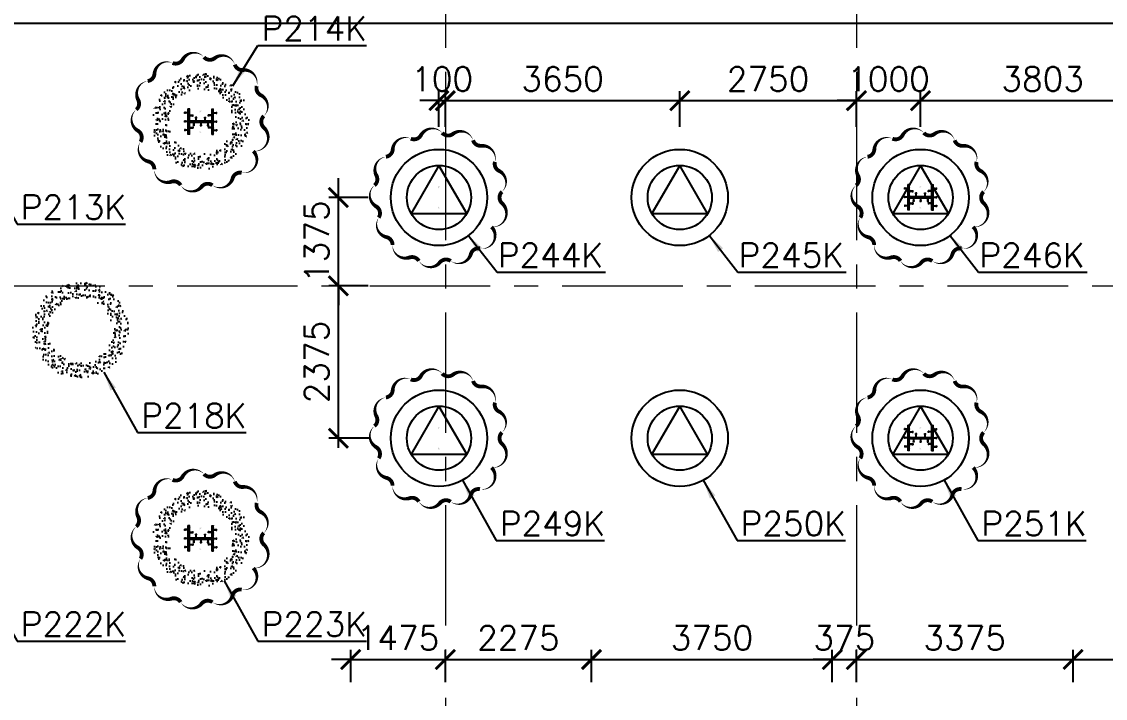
# Model space of a CAD drawing. Header units: millimetres. Extents: x -346728 to 1320345, y -537202 to -385966.
# Drawn here: x 214440 to 231316, y -455219 to -444677 of the extents above; entities that cross this region are included whole.
import ezdxf

# ---------------------------------------------------------------- set-up
doc = ezdxf.new("R2010")
doc.units = ezdxf.units.MM
doc.header["$LTSCALE"] = 100
doc.linetypes.add('X1326_GLB$0$CENTER', pattern=[2, 1.25, -0.25, 0.25, -0.25])
doc.layers.add('CL load', color=1, linetype='Continuous', plot=False)
for name, color, linetype in [('hach', 253, 'Continuous'), ('PILE MARK', 8, 'Continuous'), ('PL', 3, 'Continuous'), ('X1326_COL_B4$0$CS', 253, 'Continuous')]:
    doc.layers.add(name, color=color, linetype=linetype)
for name, color, linetype, lineweight in [('KCMANH', 8, 'Continuous', 13), ('KINGPOST', 5, 'Continuous', 20), ('X1326_GLB$0$A-tim', 8, 'X1326_GLB$0$CENTER', 9)]:
    doc.layers.add(name, color=color, linetype=linetype, lineweight=lineweight)
doc.styles.add('simplex', font='simplex.shx')
doc.dimstyles.new('100', dxfattribs={"dimscale": 150, "dimtxt": 2.5, "dimasz": 2, "dimexe": 1, "dimexo": 1, "dimgap": 1, "dimtad": 1, "dimdec": 0, "dimzin": 0, "dimdsep": 46, "dimtxsty": 'simplex', "dimblk": 'ARCHTICK', "dimcen": 1, "dimdle": 1, "dimclrd": 256, "dimclre": 256, "dimclrt": 6, "dimadec": 0, "dimazin": 0, "dimtfac": 1, "dimtdec": 0, "dimtix": 1, "dimtmove": 2, "dimatfit": 3, "dimfxl": 1, "dimtolj": 1, "dimtzin": 0, "dimarcsym": 0})
pattern_1 = [(45, (188543.33, 11377564.439), (-8.980256121, 8.980256121), []), (135, (188543.33, 11377564.439), (-8.980256121, -8.980256121), [])]

# ---------------------------------------------------------------- blocks, each defined once
blk = doc.blocks.new('_ArchTick')
at = {"color": 0, "linetype": 'ByBlock', "const_width": 0.15}
blk.add_lwpolyline([(-0.5, -0.5), (0.5, 0.5)], dxfattribs=at)
blk = doc.blocks.new('*D586')
at = {"layer": 'CL load', "lineweight": -2, "transparency": 16777216}
for p, q in [((219564, -454969), (219564, -454464)), ((221038, -454969), (221038, -454464)), ((219564, -454614), (219264, -454614)), ((219564, -454614), (221038, -454614)), ((221038, -454614), (221338, -454614))]:
    blk.add_line(p, q, dxfattribs=at)
at = {"layer": 'DEFPOINTS', "color": 0, "transparency": 16777216}
for p in [(221038, -454614), (219564, -455119, 0), (221038, -455119, 0)]:
    blk.add_point(p, dxfattribs=at)
at = {"layer": 'CL load', "lineweight": -2, "transparency": 16777216, "xscale": 300, "yscale": 300, "zscale": 300}
blk.add_blockref('_ArchTick', (219564, -454614), dxfattribs=at)
at = {"layer": 'CL load', "lineweight": -2, "transparency": 16777216, "xscale": 300, "yscale": 300, "zscale": 300, "rotation": 180}
blk.add_blockref('_ArchTick', (221038, -454614), dxfattribs=at)
at = {"layer": 'CL load', "color": 6, "transparency": 16777216, "insert": (220301, -454277), "char_height": 375, "attachment_point": 5, "style": 'simplex'}
blk.add_mtext('\\A1;1475', dxfattribs=at)
blk = doc.blocks.new('*D587')
at = {"layer": 'CL load', "lineweight": -2, "transparency": 16777216}
for p, q in [((221038, -454969), (221038, -454464)), ((223314, -454969), (223314, -454464)), ((220888, -454614), (223464, -454614))]:
    blk.add_line(p, q, dxfattribs=at)
at = {"layer": 'DEFPOINTS', "color": 0, "transparency": 16777216}
for p in [(223314, -454614), (221038, -455119, 0), (223314, -455119, 0)]:
    blk.add_point(p, dxfattribs=at)
at = {"layer": 'CL load', "lineweight": -2, "transparency": 16777216, "xscale": 300, "yscale": 300, "zscale": 300, "rotation": 180}
blk.add_blockref('_ArchTick', (221038, -454614), dxfattribs=at)
at = {"layer": 'CL load', "lineweight": -2, "transparency": 16777216, "xscale": 300, "yscale": 300, "zscale": 300}
blk.add_blockref('_ArchTick', (223314, -454614), dxfattribs=at)
at = {"layer": 'CL load', "color": 6, "transparency": 16777216, "insert": (222176, -454277), "char_height": 375, "attachment_point": 5, "style": 'simplex'}
blk.add_mtext('\\A1;2275', dxfattribs=at)
blk = doc.blocks.new('*D588')
at = {"layer": 'CL load', "lineweight": -2, "transparency": 16777216}
for p, q in [((223314, -454969), (223314, -454464)), ((227064, -454969), (227064, -454464)), ((223164, -454614), (227214, -454614))]:
    blk.add_line(p, q, dxfattribs=at)
at = {"layer": 'DEFPOINTS', "color": 0, "transparency": 16777216}
for p in [(227064, -454614), (223314, -455119, 0), (227064, -455119)]:
    blk.add_point(p, dxfattribs=at)
at = {"layer": 'CL load', "lineweight": -2, "transparency": 16777216, "xscale": 300, "yscale": 300, "zscale": 300, "rotation": 180}
blk.add_blockref('_ArchTick', (223314, -454614), dxfattribs=at)
at = {"layer": 'CL load', "lineweight": -2, "transparency": 16777216, "xscale": 300, "yscale": 300, "zscale": 300}
blk.add_blockref('_ArchTick', (227064, -454614), dxfattribs=at)
at = {"layer": 'CL load', "color": 6, "transparency": 16777216, "insert": (225189, -454277), "char_height": 375, "attachment_point": 5, "style": 'simplex'}
blk.add_mtext('\\A1;3750', dxfattribs=at)
blk = doc.blocks.new('*D589')
at = {"layer": 'CL load', "lineweight": -2, "transparency": 16777216}
for p, q in [((227064, -454969), (227064, -454464)), ((227439, -454969), (227439, -454464)), ((227064, -454614), (226764, -454614)), ((227064, -454614), (227439, -454614)), ((227439, -454614), (227739, -454614))]:
    blk.add_line(p, q, dxfattribs=at)
at = {"layer": 'DEFPOINTS', "color": 0, "transparency": 16777216}
for p in [(227439, -454614), (227064, -455119), (227439, -455119, 0)]:
    blk.add_point(p, dxfattribs=at)
at = {"layer": 'CL load', "lineweight": -2, "transparency": 16777216, "xscale": 300, "yscale": 300, "zscale": 300}
blk.add_blockref('_ArchTick', (227064, -454614), dxfattribs=at)
at = {"layer": 'CL load', "lineweight": -2, "transparency": 16777216, "xscale": 300, "yscale": 300, "zscale": 300, "rotation": 180}
blk.add_blockref('_ArchTick', (227439, -454614), dxfattribs=at)
at = {"layer": 'CL load', "color": 6, "transparency": 16777216, "insert": (227251, -454277), "char_height": 375, "attachment_point": 5, "style": 'simplex'}
blk.add_mtext('\\A1;375', dxfattribs=at)
blk = doc.blocks.new('*D590')
at = {"layer": 'CL load', "lineweight": -2, "transparency": 16777216}
for p, q in [((227439, -454969), (227439, -454464)), ((230814, -454969), (230814, -454464)), ((227289, -454614), (230964, -454614))]:
    blk.add_line(p, q, dxfattribs=at)
at = {"layer": 'DEFPOINTS', "color": 0, "transparency": 16777216}
for p in [(230814, -454614), (227439, -455119, 0), (230814, -455119)]:
    blk.add_point(p, dxfattribs=at)
at = {"layer": 'CL load', "lineweight": -2, "transparency": 16777216, "xscale": 300, "yscale": 300, "zscale": 300, "rotation": 180}
blk.add_blockref('_ArchTick', (227439, -454614), dxfattribs=at)
at = {"layer": 'CL load', "lineweight": -2, "transparency": 16777216, "xscale": 300, "yscale": 300, "zscale": 300}
blk.add_blockref('_ArchTick', (230814, -454614), dxfattribs=at)
at = {"layer": 'CL load', "color": 6, "transparency": 16777216, "insert": (229126, -454277), "char_height": 375, "attachment_point": 5, "style": 'simplex'}
blk.add_mtext('\\A1;3375', dxfattribs=at)
blk = doc.blocks.new('*D591')
at = {"layer": 'CL load', "lineweight": -2, "transparency": 16777216}
for p, q in [((230814, -454969), (230814, -454464)), ((234564, -454969), (234564, -454464)), ((230664, -454614), (234714, -454614))]:
    blk.add_line(p, q, dxfattribs=at)
at = {"layer": 'DEFPOINTS', "color": 0, "transparency": 16777216}
for p in [(234564, -454614), (230814, -455119), (234564, -455119, 0)]:
    blk.add_point(p, dxfattribs=at)
at = {"layer": 'CL load', "lineweight": -2, "transparency": 16777216, "xscale": 300, "yscale": 300, "zscale": 300, "rotation": 180}
blk.add_blockref('_ArchTick', (230814, -454614), dxfattribs=at)
at = {"layer": 'CL load', "lineweight": -2, "transparency": 16777216, "xscale": 300, "yscale": 300, "zscale": 300}
blk.add_blockref('_ArchTick', (234564, -454614), dxfattribs=at)
at = {"layer": 'CL load', "color": 6, "transparency": 16777216, "insert": (232689, -454277), "char_height": 375, "attachment_point": 5, "style": 'simplex'}
blk.add_mtext('\\A1;3750', dxfattribs=at)
blk = doc.blocks.new('*D622')
at = {"layer": 'CL load', "lineweight": -2, "transparency": 16777216}
for p, q in [((220938, -446317), (220938, -445758)), ((221038, -446120), (221038, -445758)), ((220938, -445908), (220638, -445908)), ((220938, -445908), (221038, -445908)), ((221038, -445908), (221338, -445908))]:
    blk.add_line(p, q, dxfattribs=at)
at = {"layer": 'DEFPOINTS', "color": 0, "transparency": 16777216}
for p in [(221038, -445908), (221038, -446270, 0), (220938, -446467, 0)]:
    blk.add_point(p, dxfattribs=at)
at = {"layer": 'CL load', "lineweight": -2, "transparency": 16777216, "xscale": 300, "yscale": 300, "zscale": 300}
blk.add_blockref('_ArchTick', (220938, -445908), dxfattribs=at)
at = {"layer": 'CL load', "lineweight": -2, "transparency": 16777216, "xscale": 300, "yscale": 300, "zscale": 300, "rotation": 180}
blk.add_blockref('_ArchTick', (221038, -445908), dxfattribs=at)
at = {"layer": 'CL load', "color": 6, "transparency": 16777216, "insert": (220988, -445571), "char_height": 375, "attachment_point": 5, "style": 'simplex'}
blk.add_mtext('\\A1;100', dxfattribs=at)
blk = doc.blocks.new('*D623')
at = {"layer": 'CL load', "lineweight": -2, "transparency": 16777216}
for p, q in [((221038, -446317), (221038, -445758)), ((224688, -446317), (224688, -445758)), ((220888, -445908), (224838, -445908))]:
    blk.add_line(p, q, dxfattribs=at)
at = {"layer": 'DEFPOINTS', "color": 0, "transparency": 16777216}
for p in [(224688, -445908), (221038, -446467, 0), (224688, -446467, 0)]:
    blk.add_point(p, dxfattribs=at)
at = {"layer": 'CL load', "lineweight": -2, "transparency": 16777216, "xscale": 300, "yscale": 300, "zscale": 300, "rotation": 180}
blk.add_blockref('_ArchTick', (221038, -445908), dxfattribs=at)
at = {"layer": 'CL load', "lineweight": -2, "transparency": 16777216, "xscale": 300, "yscale": 300, "zscale": 300}
blk.add_blockref('_ArchTick', (224688, -445908), dxfattribs=at)
at = {"layer": 'CL load', "color": 6, "transparency": 16777216, "insert": (222863, -445571), "char_height": 375, "attachment_point": 5, "style": 'simplex'}
blk.add_mtext('\\A1;3650', dxfattribs=at)
blk = doc.blocks.new('*D624')
at = {"layer": 'CL load', "lineweight": -2, "transparency": 16777216}
for p, q in [((224688, -446317), (224688, -445758)), ((227439, -446317), (227439, -445758)), ((224538, -445908), (227589, -445908))]:
    blk.add_line(p, q, dxfattribs=at)
at = {"layer": 'DEFPOINTS', "color": 0, "transparency": 16777216}
for p in [(227439, -445908), (224688, -446467, 0), (227439, -446467, 0)]:
    blk.add_point(p, dxfattribs=at)
at = {"layer": 'CL load', "lineweight": -2, "transparency": 16777216, "xscale": 300, "yscale": 300, "zscale": 300, "rotation": 180}
blk.add_blockref('_ArchTick', (224688, -445908), dxfattribs=at)
at = {"layer": 'CL load', "lineweight": -2, "transparency": 16777216, "xscale": 300, "yscale": 300, "zscale": 300}
blk.add_blockref('_ArchTick', (227439, -445908), dxfattribs=at)
at = {"layer": 'CL load', "color": 6, "transparency": 16777216, "insert": (226064, -445571), "char_height": 375, "attachment_point": 5, "style": 'simplex'}
blk.add_mtext('\\A1;2750', dxfattribs=at)
blk = doc.blocks.new('*D625')
at = {"layer": 'CL load', "lineweight": -2, "transparency": 16777216}
for p, q in [((227439, -446317), (227439, -445758)), ((228438, -446317), (228438, -445758)), ((227439, -445908), (227139, -445908)), ((227439, -445908), (228438, -445908)), ((228438, -445908), (228738, -445908))]:
    blk.add_line(p, q, dxfattribs=at)
at = {"layer": 'DEFPOINTS', "color": 0, "transparency": 16777216}
for p in [(228438, -445908), (227439, -446467, 0), (228438, -446467)]:
    blk.add_point(p, dxfattribs=at)
at = {"layer": 'CL load', "lineweight": -2, "transparency": 16777216, "xscale": 300, "yscale": 300, "zscale": 300}
blk.add_blockref('_ArchTick', (227439, -445908), dxfattribs=at)
at = {"layer": 'CL load', "lineweight": -2, "transparency": 16777216, "xscale": 300, "yscale": 300, "zscale": 300, "rotation": 180}
blk.add_blockref('_ArchTick', (228438, -445908), dxfattribs=at)
at = {"layer": 'CL load', "color": 6, "transparency": 16777216, "insert": (227939, -445571), "char_height": 375, "attachment_point": 5, "style": 'simplex'}
blk.add_mtext('\\A1;1000', dxfattribs=at)
blk = doc.blocks.new('*D626')
at = {"layer": 'CL load', "lineweight": -2, "transparency": 16777216}
for p, q in [((228438, -446317), (228438, -445758)), ((232241, -446317), (232241, -445758)), ((228288, -445908), (232391, -445908))]:
    blk.add_line(p, q, dxfattribs=at)
at = {"layer": 'DEFPOINTS', "color": 0, "transparency": 16777216}
for p in [(232241, -445908), (228438, -446467), (232241, -446467)]:
    blk.add_point(p, dxfattribs=at)
at = {"layer": 'CL load', "lineweight": -2, "transparency": 16777216, "xscale": 300, "yscale": 300, "zscale": 300, "rotation": 180}
blk.add_blockref('_ArchTick', (228438, -445908), dxfattribs=at)
at = {"layer": 'CL load', "lineweight": -2, "transparency": 16777216, "xscale": 300, "yscale": 300, "zscale": 300}
blk.add_blockref('_ArchTick', (232241, -445908), dxfattribs=at)
at = {"layer": 'CL load', "color": 6, "transparency": 16777216, "insert": (230340, -445571), "char_height": 375, "attachment_point": 5, "style": 'simplex'}
blk.add_mtext('\\A1;3803', dxfattribs=at)
blk = doc.blocks.new('*D628')
at = {"layer": 'CL load', "lineweight": -2, "transparency": 16777216}
for p, q in [((219372, -451317), (219372, -448642)), ((219838, -448792), (219222, -448792)), ((219855, -451167), (219222, -451167))]:
    blk.add_line(p, q, dxfattribs=at)
at = {"layer": 'DEFPOINTS', "color": 0, "transparency": 16777216}
for p in [(219372, -448792), (219988, -448792, 0), (220005, -451167)]:
    blk.add_point(p, dxfattribs=at)
at = {"layer": 'CL load', "lineweight": -2, "transparency": 16777216, "xscale": 300, "yscale": 300, "zscale": 300}
for p, rotation in [((219372, -448792), 90), ((219372, -451167), 270)]:
    blk.add_blockref('_ArchTick', p, dxfattribs=dict(at, rotation=rotation))
at = {"layer": 'CL load', "color": 6, "transparency": 16777216, "insert": (219034, -449979), "char_height": 375, "attachment_point": 5, "rotation": 90, "style": 'simplex'}
blk.add_mtext('\\A1;2375', dxfattribs=at)
blk = doc.blocks.new('*D629')
at = {"layer": 'CL load', "lineweight": -2, "transparency": 16777216}
for p, q in [((219372, -447417), (219372, -447117)), ((219838, -447417), (219222, -447417)), ((219372, -448792), (219372, -447417)), ((219838, -448792), (219222, -448792)), ((219372, -448792), (219372, -449092))]:
    blk.add_line(p, q, dxfattribs=at)
at = {"layer": 'DEFPOINTS', "color": 0, "transparency": 16777216}
for p in [(219372, -447417), (219988, -447417), (219988, -448792, 0)]:
    blk.add_point(p, dxfattribs=at)
at = {"layer": 'CL load', "lineweight": -2, "transparency": 16777216, "xscale": 300, "yscale": 300, "zscale": 300}
for p, rotation in [((219372, -447417), 270), ((219372, -448792), 90)]:
    blk.add_blockref('_ArchTick', p, dxfattribs=dict(at, rotation=rotation))
at = {"layer": 'CL load', "color": 6, "transparency": 16777216, "insert": (219034, -448104), "char_height": 375, "attachment_point": 5, "rotation": 90, "style": 'simplex'}
blk.add_mtext('\\A1;1375', dxfattribs=at)
blk = doc.blocks.new('LVL-KHUNGTEN')
blk.add_lwpolyline([(61072.9, 41092.8), (119123.5, 41092.8), (119123.5, 61.9), (61072.9, 61.9)], close=True)
blk = doc.blocks.new('KP50')
at = {"ltscale": 0.1}
h = blk.add_hatch(color=6, dxfattribs=at)
h.dxf.hatch_style = 1
h.paths.add_polyline_path([(14, 171), (-14, 171), (-14, 142)])
h.paths.add_polyline_path([(-14, -142), (-14, -171), (14, -171)])
at = {"layer": 'KCMANH', "linetype": 'ByBlock'}
h = blk.add_hatch(dxfattribs=at)
h.set_pattern_fill('ANSI37', color=6, scale=4, style=0)
h.set_pattern_definition(pattern_1)
h.paths.add_polyline_path([(-200, 200), (-200, 171), (200, 171), (200, 200)])
h = blk.add_hatch(dxfattribs=at)
h.set_pattern_fill('ANSI37', color=6, scale=4, style=0)
h.set_pattern_definition([(45, (188728.93, 11377564.439), (-8.980256121, 8.980256121), []), (135, (188728.93, 11377564.439), (-8.980256121, -8.980256121), [])])
h.paths.add_polyline_path([(14, 171), (-14, 142), (-14, -142), (14, -171)])
h = blk.add_hatch(dxfattribs=at)
h.set_pattern_fill('ANSI37', color=6, scale=4, style=0)
h.set_pattern_definition(pattern_1)
h.paths.add_polyline_path([(-200, -171), (-200, -200), (200, -200), (200, -171)])
for p, q in [((-125, 253), (-146, 253)), ((-146, 240), (-146, 253)), ((-125, 240), (-146, 240)), ((-142, 200), (-142, 240)), ((-129, 200), (-129, 240)), ((-125, 240), (-125, 253)), ((-102, 171), (-102, 131)), ((-89, 171), (-89, 131)), ((-10, 253), (10, 253)), ((-10, 240), (-10, 253)), ((-10, 240), (10, 240)), ((-6, 200), (-6, 240)), ((6, 200), (6, 240)), ((10, 240), (10, 253)), ((89, 171), (89, 131)), ((102, 171), (102, 131)), ((125, 253), (146, 253)), ((125, 240), (125, 253)), ((125, 240), (146, 240)), ((129, 200), (129, 240)), ((142, 200), (142, 240)), ((146, 240), (146, 253)), ((-85, 131), (-106, 131)), ((-106, 131), (-106, 118)), ((-85, 118), (-106, 118)), ((-85, 131), (-85, 118)), ((-67, 100), (-67, 120)), ((-54, 120), (-67, 120)), ((-54, 100), (-67, 100)), ((-67, 10), (-67, -10)), ((-54, 10), (-67, 10)), ((-54, 100), (-54, 120)), ((-14, 116), (-54, 116)), ((-14, 104), (-54, 104)), ((-54, 10), (-54, -10)), ((-14, 6), (-54, 6)), ((14, 76), (54, 76)), ((14, 64), (54, 64)), ((54, 60), (54, 80)), ((54, 80), (67, 80)), ((54, 60), (67, 60)), ((67, 60), (67, 80)), ((85, 131), (106, 131)), ((85, 131), (85, 118)), ((85, 118), (106, 118)), ((106, 131), (106, 118)), ((-85, -118), (-106, -118)), ((-106, -131), (-106, -118)), ((-85, -131), (-106, -131)), ((-102, -171), (-102, -131)), ((-89, -171), (-89, -131)), ((-85, -131), (-85, -118)), ((-54, -10), (-67, -10)), ((-67, -100), (-67, -120)), ((-54, -100), (-67, -100)), ((-54, -120), (-67, -120)), ((-14, -6), (-54, -6)), ((-54, -100), (-54, -120)), ((-14, -104), (-54, -104)), ((-14, -116), (-54, -116)), ((14, -64), (54, -64)), ((14, -76), (54, -76)), ((54, -60), (54, -80)), ((54, -60), (67, -60)), ((54, -80), (67, -80)), ((67, -60), (67, -80)), ((85, -118), (106, -118)), ((85, -131), (85, -118)), ((85, -131), (106, -131)), ((89, -171), (89, -131)), ((102, -171), (102, -131)), ((106, -131), (106, -118)), ((-125, -240), (-146, -240)), ((-146, -240), (-146, -253)), ((-125, -253), (-146, -253)), ((-142, -200), (-142, -240)), ((-129, -200), (-129, -240)), ((-125, -240), (-125, -253)), ((-10, -240), (10, -240)), ((-10, -240), (-10, -253)), ((-10, -253), (10, -253)), ((-6, -200), (-6, -240)), ((6, -200), (6, -240)), ((10, -240), (10, -253)), ((125, -240), (146, -240)), ((125, -240), (125, -253)), ((125, -253), (146, -253)), ((129, -200), (129, -240)), ((142, -200), (142, -240)), ((146, -240), (146, -253))]:
    blk.add_line(p, q, dxfattribs=at)
at = {"layer": 'KINGPOST', "color": 6, "linetype": 'ByBlock'}
for p, q in [((-200, 200), (200, 200)), ((-200, 171), (-200, 200)), ((-200, 171), (200, 171)), ((-14, 171), (-14, -171)), ((-14, 142), (14, 171)), ((14, 171), (14, -171)), ((200, 171), (200, 200)), ((-14, -142), (14, -171)), ((-200, -171), (200, -171)), ((-200, -171), (-200, -200)), ((-200, -200), (200, -200)), ((200, -171), (200, -200))]:
    blk.add_line(p, q, dxfattribs=at)
blk.add_lwpolyline([(-14, 0), (14, 0)], dxfattribs=at)
blk = doc.blocks.new('B1 Kingpost Layout Plan1')
at = {"layer": 'KCMANH', "linetype": 'ByBlock', "rotation": 90}
for p in [(66865, -31467, 0), (78075, -32646, 0), (78075, -36396, 0), (66865, -37962, 0)]:
    blk.add_blockref('KP50', p, dxfattribs=at)

msp = doc.modelspace()

# ---------------------------------------------------------------- hatches: boundary and pattern name
at = {"ltscale": 0.1}
h = msp.add_hatch(color=6, dxfattribs=at)
h.dxf.hatch_style = 1
h.paths.add_polyline_path([(217242.7, -446065.6), (217213.9, -446065.6), (217213.9, -446094.4)])
h.paths.add_polyline_path([(217213.9, -446379.2), (217213.9, -446408), (217242.7, -446408)])
h = msp.add_hatch(color=6, dxfattribs=at)
h.dxf.hatch_style = 1
h.paths.add_polyline_path([(220952.9, -447245.3), (220924.1, -447245.3), (220924.1, -447274.1)])
h.paths.add_polyline_path([(220924.1, -447558.9), (220924.1, -447587.7), (220952.9, -447587.7)])
h = msp.add_hatch(color=6, dxfattribs=at)
h.dxf.hatch_style = 1
h.paths.add_polyline_path([(228452.9, -447245.3), (228424.1, -447245.3), (228424.1, -447274.1)])
h.paths.add_polyline_path([(228424.1, -447558.9), (228424.1, -447587.7), (228452.9, -447587.7)])
h = msp.add_hatch(color=6, dxfattribs=at)
h.dxf.hatch_style = 1
h.paths.add_polyline_path([(220952.9, -450995.3), (220924.1, -450995.3), (220924.1, -451024.1)])
h.paths.add_polyline_path([(220924.1, -451308.9), (220924.1, -451337.7), (220952.9, -451337.7)])
h = msp.add_hatch(color=6, dxfattribs=at)
h.dxf.hatch_style = 1
h.paths.add_polyline_path([(228452.9, -450995.3), (228424.1, -450995.3), (228424.1, -451024.1)])
h.paths.add_polyline_path([(228424.1, -451308.9), (228424.1, -451337.7), (228452.9, -451337.7)])
h = msp.add_hatch(color=6, dxfattribs=at)
h.dxf.hatch_style = 1
h.paths.add_polyline_path([(217242.7, -452560.8), (217213.9, -452560.8), (217213.9, -452589.6)])
h.paths.add_polyline_path([(217213.9, -452874.4), (217213.9, -452903.2), (217242.7, -452903.2)])
at = {"layer": 'hach'}
h = msp.add_hatch(dxfattribs=at)
h.set_pattern_fill('ANSI31', color=256, scale=70)
h.set_pattern_definition([(45, (121918.56, -508591.22), (-157.15448, 157.15448), [])])
h.paths.add_polyline_path([(142200.7, -410142.2), (128621.2, -428107.5), (155914.1, -501359), (162214.1, -503970.9), (238136.4, -469396.6), (242695.2, -462329.4), (242687.2, -415142.7), (237685.1, -410142.2)])
h.paths.add_polyline_path([(142797.9, -411342.2), (129975.7, -428305.7), (156856.2, -500450.6), (162191.6, -502662.6), (237318.8, -468450.4), (241495.1, -461976.1), (241487, -415639.4), (237188.2, -411342.2)], flags=16)
h = msp.add_hatch(dxfattribs=at)
h.set_pattern_fill('AR-CONC', color=256, scale=4)
h.set_pattern_definition([(50, (121918.56, -508591.2), (728.7387, -63.7563), [76.2, -838.2]), (355, (121918.56, -508591.2), (-140.9737, 764.2274), [60.96, -670.5623]), (100.45144, (121979.3, -508596.54), (587.765, 700.471), [64.76, -712.361]), (46.1842, (121918.6, -508388), (1084.316, -168.1693), [114.3, -1257.3]), (96.63556, (122008.9, -508402), (949.6165, 989.7045), [97.14, -1068.5424]), (351.18415, (121918.6, -508388), (949.6165, 989.7045), [91.44, -1005.839]), (21, (122020.16, -508438.8), (606.4576, -409.0608), [76.2, -838.2]), (326, (122020.16, -508438.8), (247.208, 736.752), [60.96, -670.56]), (71.45144, (122070.7, -508472.9), (853.6657, 327.691), [64.76, -712.3598]), (37.5, (121918.56, -508591.22), (12.3544, 338.22016), [0, -662.432, 0, -680.72, 0, -673.1]), (7.5, (121918.56, -508591.22), (267.27865, 400.7223), [0, -388.112, 0, -647.192, 0, -256.54]), (327.5, (121692, -508591.22), (542.3624, -22.91498), [0, -254, 0, -792.48, 0, -1051.56]), (317.5, (121590.4, -508591.2), (592.5167, 101.706), [0, -330.2, 0, -526.288, 0, -746.76])])
h.paths.add_polyline_path([(142200.7, -410142.2), (128621.2, -428107.5), (155914.1, -501359), (162214.1, -503970.9), (238136.4, -469396.6), (242695.2, -462329.4), (242687.2, -415142.7), (237685.1, -410142.2)])
h.paths.add_polyline_path([(142797.9, -411342.2), (129975.7, -428305.7), (156856.2, -500450.6), (162191.6, -502662.6), (237318.8, -468450.4), (241495.1, -461976.1), (241487, -415639.4), (237188.2, -411342.2)], flags=16)
at = {"layer": 'PL'}
h = msp.add_hatch(dxfattribs=at)
h.set_pattern_fill('AR-CONC', color=6)
h.set_pattern_definition([(130, (198480.03, -458698.05), (-182.1847, -15.9391), [19.05, -209.55]), (185, (198480.03, -458698.05), (35.2434, 191.0568), [15.24, -167.6406]), (79.54856, (198464.85, -458699.38), (-146.9412, 175.1178), [16.19, -178.0902]), (133.8158, (198480.03, -458647.25), (-271.079, -42.0423), [28.575, -314.325]), (83.3644, (198457.44, -458650.75), (-237.404, 247.426), [24.285, -267.1356]), (188.8158, (198480.03, -458647.25), (-237.404, 247.426), [22.86, -251.4597]), (159, (198454.63, -458659.95), (-151.6144, -102.2652), [19.05, -209.55]), (214, (198454.63, -458659.95), (-61.802, 184.188), [15.24, -167.64]), (108.54855, (198442, -458668.47), (-213.4164, 81.9228), [16.19, -178.09]), (142.5, (198480.03, -458698.05), (-3.0886, 84.55504), [0, -165.608, 0, -170.18, 0, -168.275]), (172.5, (198480.03, -458698.05), (-66.81966, 100.18057), [0, -97.028, 0, -161.798, 0, -64.135]), (212.5, (198536.67, -458698.05), (-135.5906, -5.72874), [0, -63.5, 0, -198.12, 0, -262.89]), (222.5, (198562.07, -458698.05), (-148.1292, 25.4265), [0, -82.55, 0, -131.572, 0, -186.69])])
edge = h.paths.add_edge_path()
edge.add_ellipse((217228.3, -446236.8), major_axis=(-530.3, 530.3), ratio=1, start_angle=45, end_angle=225)
edge.add_ellipse((217228.3, -446236.8), major_axis=(530.3, 530.3), ratio=1, start_angle=315, end_angle=495)
edge = h.paths.add_edge_path(flags=16)
edge.add_ellipse((217228.3, -446236.8), major_axis=(353.6, 353.6), ratio=1, start_angle=135, end_angle=315, ccw=False)
edge.add_ellipse((217228.3, -446236.8), major_axis=(-353.6, 353.6), ratio=1, start_angle=-135, end_angle=45, ccw=False)
h.paths.add_polyline_path([(217228.3, -445736.8), (217661.3, -446486.8), (216795.3, -446486.8)], flags=0)
h = msp.add_hatch(dxfattribs=at)
h.set_pattern_fill('AR-CONC', color=6)
h.set_pattern_definition([(130, (198480.03, -458698.05), (-182.1847, -15.9391), [19.05, -209.55]), (185, (198480.03, -458698.05), (35.2434, 191.0568), [15.24, -167.6406]), (79.54856, (198464.85, -458699.38), (-146.9412, 175.1178), [16.19, -178.0902]), (133.8158, (198480.03, -458647.25), (-271.079, -42.0423), [28.575, -314.325]), (83.3644, (198457.44, -458650.75), (-237.404, 247.426), [24.285, -267.1356]), (188.8158, (198480.03, -458647.25), (-237.404, 247.426), [22.86, -251.4597]), (159, (198454.63, -458659.95), (-151.6144, -102.2652), [19.05, -209.55]), (214, (198454.63, -458659.95), (-61.802, 184.188), [15.24, -167.64]), (108.54855, (198442, -458668.47), (-213.4164, 81.9228), [16.19, -178.09]), (142.5, (198480.03, -458698.05), (-3.0886, 84.55504), [0, -165.608, 0, -170.18, 0, -168.275]), (172.5, (198480.03, -458698.05), (-66.81966, 100.18057), [0, -97.028, 0, -161.798, 0, -64.135]), (212.5, (198536.673, -458698.05), (-135.5906, -5.72874), [0, -63.5, 0, -198.12, 0, -262.89]), (222.5, (198562.07, -458698.05), (-148.1292, 25.4265), [0, -82.55, 0, -131.572, 0, -186.69])])
edge = h.paths.add_edge_path()
edge.add_ellipse((217228.3, -446236.8), major_axis=(-530.3, 530.3), ratio=1, start_angle=45, end_angle=225)
edge.add_ellipse((217228.3, -446236.8), major_axis=(530.3, 530.3), ratio=1, start_angle=315, end_angle=495)
edge = h.paths.add_edge_path(flags=16)
edge.add_ellipse((217228.3, -446236.8), major_axis=(-353.6, 353.6), ratio=1, start_angle=45, end_angle=225, ccw=False)
edge.add_ellipse((217228.3, -446236.8), major_axis=(353.6, 353.6), ratio=1, start_angle=-45, end_angle=135, ccw=False)
h.paths.add_polyline_path([(217228.3, -445736.8), (217661.3, -446486.8), (216795.3, -446486.8)], flags=0)
h = msp.add_hatch(dxfattribs=at)
h.set_pattern_fill('AR-CONC', color=6)
h.set_pattern_definition([(130, (200355.03, -461945.64), (-182.1847, -15.9391), [19.05, -209.55]), (185, (200355.03, -461945.64), (35.2434, 191.0568), [15.24, -167.6406]), (79.5486, (200339.85, -461946.97), (-146.9412, 175.1178), [16.19, -178.0902]), (133.8158, (200355.03, -461894.84), (-271.079, -42.0423), [28.575, -314.325]), (83.3644, (200332.44, -461898.35), (-237.404, 247.426), [24.285, -267.1356]), (188.8158, (200355.03, -461894.84), (-237.404, 247.426), [22.86, -251.4597]), (159, (200329.63, -461907.54), (-151.6144, -102.2652), [19.05, -209.55]), (214, (200329.63, -461907.54), (-61.802, 184.188), [15.24, -167.64]), (108.5486, (200317, -461916.07), (-213.4164, 81.9228), [16.19, -178.09]), (142.5, (200355.03, -461945.643), (-3.0886, 84.55504), [0, -165.608, 0, -170.18, 0, -168.275]), (172.5, (200355.03, -461945.64), (-66.81966, 100.18057), [0, -97.028, 0, -161.798, 0, -64.135]), (212.5, (200411.67, -461945.64), (-135.5906, -5.72874), [0, -63.5, 0, -198.12, 0, -262.89]), (222.5, (200437.07, -461945.64), (-148.1292, 25.4265), [0, -82.55, 0, -131.572, 0, -186.69])])
edge = h.paths.add_edge_path()
edge.add_ellipse((215353.3, -449484.4), major_axis=(530.3, 530.3), ratio=1, start_angle=135, end_angle=315)
edge.add_ellipse((215353.3, -449484.4), major_axis=(530.3, 530.3), ratio=1, start_angle=315, end_angle=495)
edge = h.paths.add_edge_path(flags=16)
edge.add_ellipse((215353.3, -449484.4), major_axis=(353.6, 353.6), ratio=1, start_angle=135, end_angle=315, ccw=False)
edge.add_ellipse((215353.3, -449484.4), major_axis=(-353.6, 353.6), ratio=1, start_angle=-135, end_angle=45, ccw=False)
h.paths.add_polyline_path([(215353.3, -448984.4), (215786.3, -449734.4), (214920.3, -449734.4)], flags=0)
h = msp.add_hatch(dxfattribs=at)
h.set_pattern_fill('AR-CONC', color=6)
h.set_pattern_definition([(130, (200355.03, -461945.64), (-182.1847, -15.9391), [19.05, -209.55]), (185, (200355.03, -461945.64), (35.2434, 191.0568), [15.24, -167.6406]), (79.5486, (200339.85, -461946.97), (-146.9412, 175.1178), [16.19, -178.0902]), (133.8158, (200355.03, -461894.84), (-271.079, -42.0423), [28.575, -314.325]), (83.3644, (200332.44, -461898.35), (-237.404, 247.426), [24.285, -267.1356]), (188.8158, (200355.03, -461894.84), (-237.404, 247.426), [22.86, -251.4597]), (159, (200329.63, -461907.54), (-151.6144, -102.2652), [19.05, -209.55]), (214, (200329.63, -461907.54), (-61.802, 184.188), [15.24, -167.64]), (108.5486, (200317, -461916.07), (-213.4164, 81.9228), [16.19, -178.09]), (142.5, (200355.03, -461945.643), (-3.0886, 84.55504), [0, -165.608, 0, -170.18, 0, -168.275]), (172.5, (200355.03, -461945.64), (-66.81966, 100.18057), [0, -97.028, 0, -161.798, 0, -64.135]), (212.5, (200411.673, -461945.643), (-135.5906, -5.72874), [0, -63.5, 0, -198.12, 0, -262.89]), (222.5, (200437.07, -461945.64), (-148.1292, 25.4265), [0, -82.55, 0, -131.572, 0, -186.69])])
edge = h.paths.add_edge_path()
edge.add_ellipse((215353.3, -449484.4), major_axis=(530.3, 530.3), ratio=1, start_angle=135, end_angle=315)
edge.add_ellipse((215353.3, -449484.4), major_axis=(530.3, 530.3), ratio=1, start_angle=315, end_angle=495)
edge = h.paths.add_edge_path(flags=16)
edge.add_ellipse((215353.3, -449484.4), major_axis=(-353.6, 353.6), ratio=1, start_angle=45, end_angle=225, ccw=False)
edge.add_ellipse((215353.3, -449484.4), major_axis=(353.6, 353.6), ratio=1, start_angle=-45, end_angle=135, ccw=False)
h.paths.add_polyline_path([(215353.3, -448984.4), (215786.3, -449734.4), (214920.3, -449734.4)], flags=0)
h = msp.add_hatch(dxfattribs=at)
h.set_pattern_fill('AR-CONC', color=6)
h.set_pattern_definition([(130, (198480.03, -465193.24), (-182.1847, -15.9391), [19.05, -209.55]), (185, (198480.03, -465193.24), (35.2434, 191.0568), [15.24, -167.6406]), (79.54856, (198464.85, -465194.57), (-146.9412, 175.1178), [16.19, -178.0902]), (133.8158, (198480.03, -465142.44), (-271.079, -42.0423), [28.575, -314.325]), (83.3644, (198457.44, -465145.94), (-237.404, 247.426), [24.285, -267.1356]), (188.8158, (198480.03, -465142.44), (-237.404, 247.426), [22.86, -251.4597]), (159, (198454.63, -465155.14), (-151.6144, -102.2652), [19.05, -209.55]), (214, (198454.63, -465155.14), (-61.802, 184.188), [15.24, -167.64]), (108.54855, (198442, -465163.66), (-213.4164, 81.9228), [16.19, -178.09]), (142.5, (198480.03, -465193.24), (-3.0886, 84.55504), [0, -165.608, 0, -170.18, 0, -168.275]), (172.5, (198480.03, -465193.24), (-66.81966, 100.18057), [0, -97.028, 0, -161.798, 0, -64.135]), (212.5, (198536.67, -465193.24), (-135.5906, -5.72874), [0, -63.5, 0, -198.12, 0, -262.89]), (222.5, (198562.07, -465193.24), (-148.1292, 25.4265), [0, -82.55, 0, -131.572, 0, -186.69])])
edge = h.paths.add_edge_path()
edge.add_ellipse((217228.3, -452732), major_axis=(530.3, 530.3), ratio=1, start_angle=135, end_angle=315)
edge.add_ellipse((217228.3, -452732), major_axis=(530.3, 530.3), ratio=1, start_angle=315, end_angle=495)
edge = h.paths.add_edge_path(flags=16)
edge.add_ellipse((217228.3, -452732), major_axis=(-353.6, 353.6), ratio=1, start_angle=45, end_angle=225, ccw=False)
edge.add_ellipse((217228.3, -452732), major_axis=(353.6, 353.6), ratio=1, start_angle=-45, end_angle=135, ccw=False)
h.paths.add_polyline_path([(217228.3, -452232), (217661.3, -452982), (216795.3, -452982)], flags=0)
h = msp.add_hatch(dxfattribs=at)
h.set_pattern_fill('AR-CONC', color=6)
h.set_pattern_definition([(130, (198480.03, -465193.24), (-182.1847, -15.9391), [19.05, -209.55]), (185, (198480.03, -465193.24), (35.2434, 191.0568), [15.24, -167.6406]), (79.54856, (198464.85, -465194.57), (-146.9412, 175.1178), [16.19, -178.0902]), (133.8158, (198480.03, -465142.44), (-271.079, -42.0423), [28.575, -314.325]), (83.3644, (198457.44, -465145.94), (-237.404, 247.426), [24.285, -267.1356]), (188.8158, (198480.03, -465142.44), (-237.404, 247.426), [22.86, -251.4597]), (159, (198454.63, -465155.14), (-151.6144, -102.2652), [19.05, -209.55]), (214, (198454.63, -465155.14), (-61.802, 184.188), [15.24, -167.64]), (108.54855, (198442, -465163.66), (-213.4164, 81.9228), [16.19, -178.09]), (142.5, (198480.03, -465193.24), (-3.0886, 84.55504), [0, -165.608, 0, -170.18, 0, -168.275]), (172.5, (198480.03, -465193.24), (-66.81966, 100.18057), [0, -97.028, 0, -161.798, 0, -64.135]), (212.5, (198536.673, -465193.24), (-135.5906, -5.72874), [0, -63.5, 0, -198.12, 0, -262.89]), (222.5, (198562.07, -465193.24), (-148.1292, 25.4265), [0, -82.55, 0, -131.572, 0, -186.69])])
edge = h.paths.add_edge_path()
edge.add_ellipse((217228.3, -452732), major_axis=(530.3, 530.3), ratio=1, start_angle=135, end_angle=315)
edge.add_ellipse((217228.3, -452732), major_axis=(530.3, 530.3), ratio=1, start_angle=315, end_angle=495)
edge = h.paths.add_edge_path(flags=16)
edge.add_ellipse((217228.3, -452732), major_axis=(-353.6, 353.6), ratio=1, start_angle=45, end_angle=225, ccw=False)
edge.add_ellipse((217228.3, -452732), major_axis=(353.6, 353.6), ratio=1, start_angle=-45, end_angle=135, ccw=False)
h.paths.add_polyline_path([(217228.3, -452232), (217661.3, -452982), (216795.3, -452982)], flags=0)

# ---------------------------------------------------------------- linework, layer by layer
at = {"color": 6, "elevation": -2718.3}
for points in [[(218210.3, -446147, 0, 60, 0.5205671), (218163.6, -445822.5, 60, 60, -0.3534527), (218100, -445681.3, 0, 60, 0.5205671), (217887.6, -445431.1, 60, 60, -0.3534915), (217758.7, -445345.4, 0, 60, 0.5205671), (217445.9, -445246.5, 60, 60, -0.3944899), (217278.5, -445230.1, 0, 60, 0.520567), (216947.7, -445266.8, 60, 60, -0.3907151), (216789.4, -445320.2, 0, 60, 0.520567), (216508.1, -445489.1, 60, 60, -0.3534934), (216402.6, -445602.4, 0, 60, 0.5205671), (216254.1, -445895.1, 60, 60, -0.3571345), (216223.8, -446048.2, 0, 60, 0.520567), (216249.5, -446375.9, 60, 60, -0.4289707), (216289.8, -446549.8, 0, 60, 0.520567), (216410.5, -446854.6, 60, 60, -0.3534582), (216505.2, -446977.1, 0, 60, 0.520567), (216769.9, -447171.2, 60, 60, -0.3534893), (216915.2, -447224.6, 0, 60, 0.5205671), (217242.4, -447248.2, 60, 60, -0.3982747), (217410.3, -447226.2, 0, 60, 0.520567), (217724.9, -447117.8, 60, 60, -0.3869502), (217866, -447030.7, 0, 60, 0.7314349), (218046.6, -446694.4, 0, 60, 0.7206829), (218211.2, -446327.4, 60, 60, -0.4358983)], [(221920.6, -447326.7, 0, 60, 0.5205671), (221873.9, -447002.2, 60, 60, -0.3534527), (221810.3, -446861.1, 0, 60, 0.5205671), (221597.9, -446610.9, 60, 60, -0.3534915), (221468.9, -446525.2, 0, 60, 0.5205671), (221156.1, -446426.2, 60, 60, -0.3944899), (220988.7, -446409.8, 0, 60, 0.520567), (220657.9, -446446.6, 60, 60, -0.3907151), (220499.7, -446500, 0, 60, 0.520567), (220218.3, -446668.8, 60, 60, -0.3534934), (220112.8, -446782.1, 0, 60, 0.5205671), (219964.3, -447074.8, 60, 60, -0.3571345), (219934, -447227.9, 0, 60, 0.520567), (219959.7, -447555.6, 60, 60, -0.4289707), (220000, -447729.5, 0, 60, 0.520567), (220120.8, -448034.3, 60, 60, -0.3534582), (220215.4, -448156.8, 0, 60, 0.520567), (220480.1, -448350.9, 60, 60, -0.3534893), (220625.4, -448404.3, 0, 60, 0.5205671), (220952.6, -448427.9, 60, 60, -0.3982747), (221120.5, -448406, 0, 60, 0.520567), (221435.2, -448297.6, 60, 60, -0.3869502), (221576.3, -448210.4, 0, 60, 0.7314349), (221756.9, -447874.1, 0, 60, 0.7206829), (221921.5, -447507.2, 60, 60, -0.4358983)], [(229420.6, -447326.7, 0, 60, 0.5205671), (229373.9, -447002.2, 60, 60, -0.3534527), (229310.3, -446861.1, 0, 60, 0.5205671), (229097.9, -446610.9, 60, 60, -0.3534915), (228968.9, -446525.2, 0, 60, 0.5205671), (228656.1, -446426.2, 60, 60, -0.3944899), (228488.7, -446409.8, 0, 60, 0.520567), (228157.9, -446446.6, 60, 60, -0.3907151), (227999.7, -446500, 0, 60, 0.520567), (227718.3, -446668.8, 60, 60, -0.3534934), (227612.8, -446782.1, 0, 60, 0.5205671), (227464.3, -447074.8, 60, 60, -0.3571345), (227434, -447227.9, 0, 60, 0.520567), (227459.7, -447555.6, 60, 60, -0.4289707), (227500, -447729.5, 0, 60, 0.520567), (227620.8, -448034.3, 60, 60, -0.3534582), (227715.4, -448156.8, 0, 60, 0.520567), (227980.1, -448350.9, 60, 60, -0.3534893), (228125.4, -448404.3, 0, 60, 0.5205671), (228452.6, -448427.9, 60, 60, -0.3982747), (228620.5, -448406, 0, 60, 0.520567), (228935.2, -448297.6, 60, 60, -0.3869502), (229076.3, -448210.4, 0, 60, 0.7314349), (229256.9, -447874.1, 0, 60, 0.7206829), (229421.5, -447507.2, 60, 60, -0.4358983)], [(221920.6, -451076.7, 0, 60, 0.5205671), (221873.9, -450752.2, 60, 60, -0.3534527), (221810.3, -450611.1, 0, 60, 0.5205671), (221597.9, -450360.9, 60, 60, -0.3534915), (221468.9, -450275.2, 0, 60, 0.5205671), (221156.1, -450176.2, 60, 60, -0.3944899), (220988.7, -450159.8, 0, 60, 0.520567), (220657.9, -450196.6, 60, 60, -0.3907151), (220499.7, -450250, 0, 60, 0.520567), (220218.3, -450418.8, 60, 60, -0.3534934), (220112.8, -450532.1, 0, 60, 0.5205671), (219964.3, -450824.8, 60, 60, -0.3571345), (219934, -450977.9, 0, 60, 0.520567), (219959.7, -451305.6, 60, 60, -0.4289707), (220000, -451479.5, 0, 60, 0.520567), (220120.8, -451784.3, 60, 60, -0.3534582), (220215.4, -451906.8, 0, 60, 0.520567), (220480.1, -452100.9, 60, 60, -0.3534893), (220625.4, -452154.3, 0, 60, 0.5205671), (220952.6, -452177.9, 60, 60, -0.3982747), (221120.5, -452156, 0, 60, 0.520567), (221435.2, -452047.6, 60, 60, -0.3869502), (221576.3, -451960.4, 0, 60, 0.7314349), (221756.9, -451624.1, 0, 60, 0.7206829), (221921.5, -451257.2, 60, 60, -0.4358983)], [(229420.6, -451076.7, 0, 60, 0.5205671), (229373.9, -450752.2, 60, 60, -0.3534527), (229310.3, -450611.1, 0, 60, 0.5205671), (229097.9, -450360.9, 60, 60, -0.3534915), (228968.9, -450275.2, 0, 60, 0.5205671), (228656.1, -450176.2, 60, 60, -0.3944899), (228488.7, -450159.8, 0, 60, 0.520567), (228157.9, -450196.6, 60, 60, -0.3907151), (227999.7, -450250, 0, 60, 0.520567), (227718.3, -450418.8, 60, 60, -0.3534934), (227612.8, -450532.1, 0, 60, 0.5205671), (227464.3, -450824.8, 60, 60, -0.3571345), (227434, -450977.9, 0, 60, 0.520567), (227459.7, -451305.6, 60, 60, -0.4289707), (227500, -451479.5, 0, 60, 0.520567), (227620.8, -451784.3, 60, 60, -0.3534582), (227715.4, -451906.8, 0, 60, 0.520567), (227980.1, -452100.9, 60, 60, -0.3534893), (228125.4, -452154.3, 0, 60, 0.5205671), (228452.6, -452177.9, 60, 60, -0.3982747), (228620.5, -452156, 0, 60, 0.520567), (228935.2, -452047.6, 60, 60, -0.3869502), (229076.3, -451960.4, 0, 60, 0.7314349), (229256.9, -451624.1, 0, 60, 0.7206829), (229421.5, -451257.2, 60, 60, -0.4358983)], [(218210.3, -452642.1, 0, 60, 0.5205671), (218163.6, -452317.7, 60, 60, -0.3534527), (218100, -452176.5, 0, 60, 0.5205671), (217887.6, -451926.3, 60, 60, -0.3534915), (217758.7, -451840.6, 0, 60, 0.5205671), (217445.9, -451741.7, 60, 60, -0.3944899), (217278.5, -451725.3, 0, 60, 0.520567), (216947.7, -451762, 60, 60, -0.3907151), (216789.4, -451815.4, 0, 60, 0.520567), (216508.1, -451984.3, 60, 60, -0.3534934), (216402.6, -452097.6, 0, 60, 0.5205671), (216254.1, -452390.3, 60, 60, -0.3571345), (216223.8, -452543.3, 0, 60, 0.520567), (216249.5, -452871.1, 60, 60, -0.4289707), (216289.8, -453045, 0, 60, 0.520567), (216410.5, -453349.8, 60, 60, -0.3534582), (216505.2, -453472.3, 0, 60, 0.520567), (216769.9, -453666.4, 60, 60, -0.3534893), (216915.2, -453719.8, 0, 60, 0.5205671), (217242.4, -453743.4, 60, 60, -0.3982747), (217410.3, -453721.4, 0, 60, 0.520567), (217724.9, -453613, 60, 60, -0.3869502), (217866, -453525.9, 0, 60, 0.7314349), (218046.6, -453189.6, 0, 60, 0.7206829), (218211.2, -452822.6, 60, 60, -0.4358983)]]:
    msp.add_lwpolyline(points, format="xyseb", close=True, dxfattribs=at)
at = {"layer": 'PL', "elevation": -1404.9}
for points in [[(220505.5, -447666.5), (221371.5, -447666.5), (220938.5, -446916.5)], [(220505.5, -447666.5), (221371.5, -447666.5), (220938.5, -446916.5)], [(224255.5, -447666.5), (225121.5, -447666.5), (224688.5, -446916.5)], [(224255.5, -447666.5), (225121.5, -447666.5), (224688.5, -446916.5)], [(228005.5, -447666.5), (228871.5, -447666.5), (228438.5, -446916.5)], [(228005.5, -447666.5), (228871.5, -447666.5), (228438.5, -446916.5)], [(220505.5, -451416.5), (221371.5, -451416.5), (220938.5, -450666.5)], [(220505.5, -451416.5), (221371.5, -451416.5), (220938.5, -450666.5)], [(224255.5, -451416.5), (225121.5, -451416.5), (224688.5, -450666.5)], [(224255.5, -451416.5), (225121.5, -451416.5), (224688.5, -450666.5)], [(228005.5, -451416.5), (228871.5, -451416.5), (228438.5, -450666.5)], [(228005.5, -451416.5), (228871.5, -451416.5), (228438.5, -450666.5)]]:
    msp.add_lwpolyline(points, close=True, dxfattribs=at)
at = {"layer": 'PL'}
for centre, radius in [((220938.5, -447416.5, -1404.9), 750), ((220938.5, -447416.5, -1404.9), 750), ((224688.5, -447416.5, -1404.9), 750), ((224688.5, -447416.5, -1404.9), 750), ((228438.5, -447416.5, -1404.9), 750), ((228438.5, -447416.5, -1404.9), 750), ((220938.5, -447416.5, -1404.9), 500), ((220938.5, -447416.5, -1404.9), 500), ((224688.5, -447416.5, -1404.9), 500), ((224688.5, -447416.5, -1404.9), 500), ((228438.5, -447416.5, -1404.9), 500), ((228438.5, -447416.5, -1404.9), 500), ((220938.5, -451166.5, -1404.9), 750), ((220938.5, -451166.5, -1404.9), 750), ((224688.5, -451166.5, -1404.9), 750), ((224688.5, -451166.5, -1404.9), 750), ((228438.5, -451166.5, -1404.9), 750), ((228438.5, -451166.5, -1404.9), 750), ((220938.5, -451166.5, -1404.9), 500), ((220938.5, -451166.5, -1404.9), 500), ((224688.5, -451166.5, -1404.9), 500), ((224688.5, -451166.5, -1404.9), 500), ((228438.5, -451166.5, -1404.9), 500), ((228438.5, -451166.5, -1404.9), 500)]:
    msp.add_circle(centre, radius, dxfattribs=at)
at = {"layer": 'X1326_COL_B4$0$CS', "linetype": 'ByBlock', "ltscale": 8, "elevation": -1404.9, "flags": 128}
msp.add_lwpolyline([(242692.2, -444707.5), (115342.7, -444707.5)], dxfattribs=at)
at = {"layer": 'X1326_GLB$0$A-tim', "ltscale": 15}
for p, q in [((221038.5, -398208.6, -1404.9), (221038.5, -512162.7, -1404.9)), ((227438.6, -398208.6, -1404.9), (227438.6, -512162.7, -1404.9)), ((120859.5, -448791.5, -1404.9), (255546, -448791.5, -1404.9))]:
    msp.add_line(p, q, dxfattribs=at)

# ---------------------------------------------------------------- block references
at = {"extrusion": (0.00597, -2.28885e-18, 0.999982), "xscale": 3.385207865094198, "yscale": 3.385207865094198, "zscale": 3.385207865094198}
msp.add_blockref('LVL-KHUNGTEN', (-107243.5, -525073.6, -287.1), dxfattribs=at)
msp.add_blockref('B1 Kingpost Layout Plan1', (150363.7, -414766, -1404.9))

# ---------------------------------------------------------------- texts
at = {"layer": 'PILE MARK', "color": 4, "style": 'simplex'}
for s, p in [('P214K', (218176.9, -444973.4, -1404.9)), ('P213K', (214426.9, -447755, -1404.9)), ('P244K', (221856.1, -448503.9, -1404.9)), ('P245K', (225606.1, -448503.9, -1404.9)), ('P246K', (229356.1, -448503.9, -1404.9)), ('P218K', (216301.9, -451002.6, -1404.9)), ('P249K', (221887.1, -452684.7, -1404.9)), ('P250K', (225637.1, -452684.7, -1404.9)), ('P251K', (229387.1, -452684.7, -1404.9)), ('P222K', (214426.9, -454250.2, -1404.9)), ('P223K', (218176.9, -454250.2, -1404.9))]:
    msp.add_text(s, height=375, dxfattribs=at).set_placement(p)

# ---------------------------------------------------------------- dimensions: what is measured, and where the dimension line sits
at = {"layer": 'CL load'}
for base, p1, p2, picture, middle in [((221038.5, -445908.4, -1404.9), (220938.5, -446466.5, -1404.9), (221038.5, -446270.4, -1404.9), '*D622', (220988.5, -445570.9, -1404.9)), ((224688.5, -445908.4, -1404.9), (221038.5, -446466.5, -1404.9), (224688.5, -446466.5, -1404.9), '*D623', (222863.5, -445570.9, -1404.9)), ((227438.6, -445908.4, -1404.9), (224688.5, -446466.5, -1404.9), (227438.6, -446466.5, -1404.9), '*D624', (226063.6, -445570.9, -1404.9)), ((228438.5, -445908.4, -1404.9), (227438.6, -446466.5, -1404.9), (228438.5, -446466.5, -1404.9), '*D625', (227938.6, -445570.9, -1404.9)), ((232241.0152, -445908.4278, -1404.9494), (228438.4993, -446466.5089, -1404.9494), (232241.0152, -446466.5089, -1404.9494), '*D626', (230339.7573, -445570.9278, -1404.9494)), ((221038.5, -454614.4, -1404.9), (219563.5, -455119, -1404.9), (221038.5, -455119, -1404.9), '*D586', (220301, -454276.9, -1404.9)), ((223313.5, -454614.4, -1404.9), (221038.5, -455119, -1404.9), (223313.5, -455119, -1404.9), '*D587', (222176, -454276.9, -1404.9)), ((227063.5, -454614.4, -1404.9), (223313.5, -455119, -1404.9), (227063.5, -455119, -1404.9), '*D588', (225188.5, -454276.9, -1404.9)), ((227438.6, -454614.4, -1404.9), (227063.5, -455119, -1404.9), (227438.6, -455119, -1404.9), '*D589', (227251.1, -454276.9, -1404.9)), ((230813.5, -454614.4, -1404.9), (227438.6, -455119, -1404.9), (230813.5, -455119, -1404.9), '*D590', (229126.1, -454276.9, -1404.9)), ((234563.5, -454614.4, -1404.9), (230813.5, -455119, -1404.9), (234563.5, -455119, -1404.9), '*D591', (232688.5, -454276.9, -1404.9))]:
    dim = msp.add_linear_dim(base=base, p1=p1, p2=p2, dimstyle='100', dxfattribs=at)
    dim.commit()
    dim.dimension.update_dxf_attribs({"geometry": picture, "text_midpoint": middle})
for base, p1, p2, picture, middle in [((219371.7, -447416.5, -1404.9), (219988.5, -448791.5, -1404.9), (219988.5, -447416.5, -1404.9), '*D629', (219034.2, -448104, -1404.9)), ((219371.7, -448791.5, -1404.9), (220005.1, -451166.5, -1404.9), (219988.5, -448791.5, -1404.9), '*D628', (219034.2, -449979, -1404.9))]:
    dim = msp.add_linear_dim(base=base, p1=p1, p2=p2, angle=90, dimstyle='100', dxfattribs=at)
    dim.commit()
    dim.dimension.update_dxf_attribs({"geometry": picture, "text_midpoint": middle})

# ---------------------------------------------------------------- leaders
at = {"layer": 'PILE MARK'}
for points in [[(217725.7, -445675.4, -1404.9), (218119.6, -445051, -1404.9), (219808.4, -445051, -1404.9)], [(213844, -446891.6, -1404.9), (214369.6, -447832.6, -1404.9), (216058.4, -447832.6, -1404.9)], [(221390.4, -447999, -1404.9), (221842.3, -448581.5, -1404.9), (223531.1, -448581.5, -1404.9)], [(225140.4, -447999, -1404.9), (225592.3, -448581.5, -1404.9), (227281.1, -448581.5, -1404.9)], [(228890.4, -447999, -1404.9), (229342.3, -448581.5, -1404.9), (231031.1, -448581.5, -1404.9)], [(215719, -450139.1, -1404.9), (216244.6, -451080.2, -1404.9), (217933.4, -451080.2, -1404.9)], [(221304.2, -451821.3, -1404.9), (221829.8, -452762.3, -1404.9), (223518.6, -452762.3, -1404.9)], [(225054.2, -451821.3, -1404.9), (225579.8, -452762.3, -1404.9), (227268.6, -452762.3, -1404.9)], [(228804.2, -451821.3, -1404.9), (229329.8, -452762.3, -1404.9), (231018.6, -452762.3, -1404.9)], [(213844, -453386.7, -1404.9), (214369.6, -454327.8, -1404.9), (216058.4, -454327.8, -1404.9)], [(217594, -453386.7, -1404.9), (218119.6, -454327.8, -1404.9), (219808.4, -454327.8, -1404.9)]]:
    msp.add_leader(points, dimstyle='100', override={"dimgap": 1, "dimtad": 0}, dxfattribs=at)

doc.saveas('drawing.dxf')
